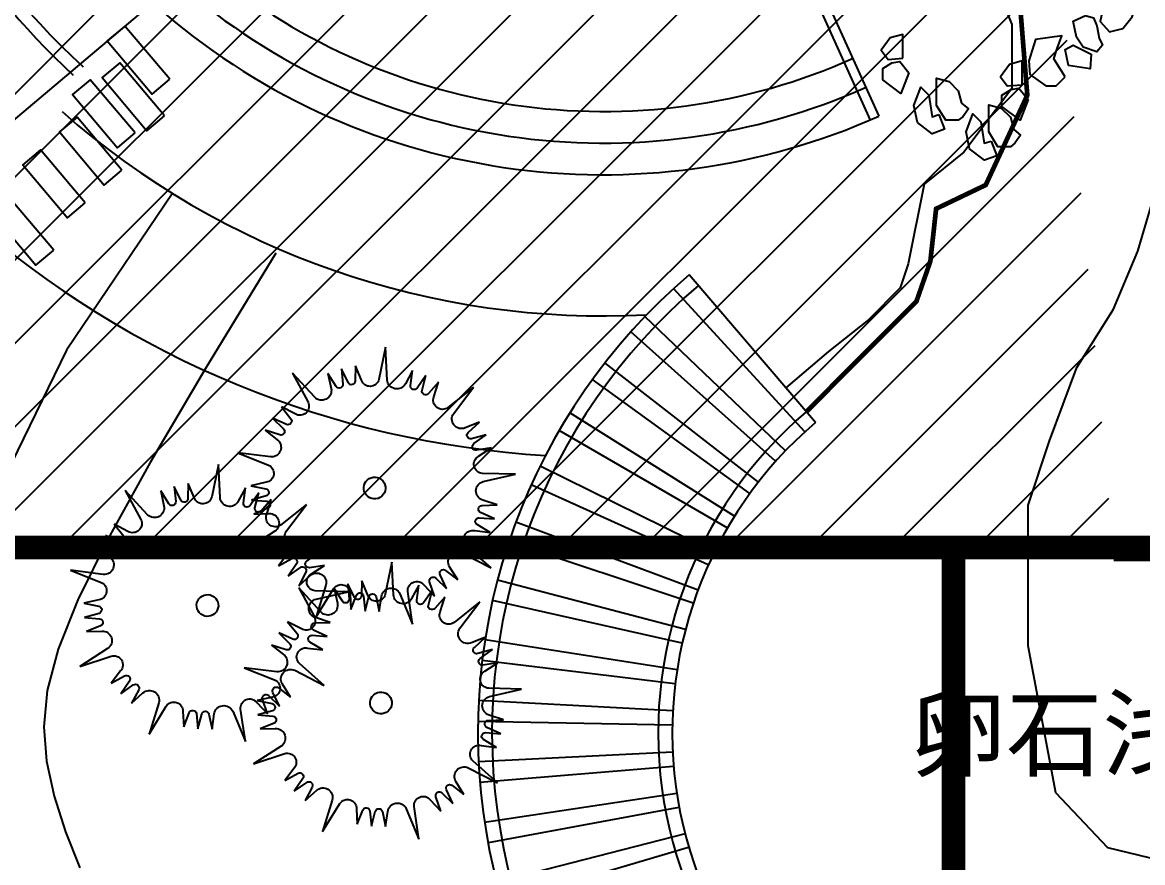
# Model space of a CAD drawing. Extents: x 116619 to 413619, y -387877 to -177877.
# Drawn here: x 253172 to 276959, y -311330 to -293480 of the extents above; entities that cross this region are included whole.
import ezdxf

# ---------------------------------------------------------------- set-up
doc = ezdxf.new("R2010")
doc.units = 0
doc.header["$LTSCALE"] = 35
doc.header["$MEASUREMENT"] = 0
doc.linetypes.add('DASH', pattern=[0.35, 0.25, -0.1])
doc.linetypes.add('DASH_200', pattern=[0.7, 0.5, -0.2])
doc.layers.get('0').update_dxf_attribs({"linetype": 'CONTINUOUS'})
for name, color, linetype in [('FU', 7, 'CONTINUOUS'), ('GUANG', 31, 'CONTINUOUS'), ('JYP', 4, 'CONTINUOUS'), ('LA-POOLS', 132, 'CONTINUOUS'), ('MIAOTU', 1, 'CONTINUOUS'), ('PUB_TEXT', 7, 'CONTINUOUS'), ('STRU-02', 4, 'CONTINUOUS'), ('TREE', 84, 'CONTINUOUS')]:
    doc.layers.add(name, color=color, linetype=linetype)
doc.styles.add('HZ', font='txt', dxfattribs={"bigfont": 'hztxt'})
doc.styles.add('HZ1', font='simhei.ttf')

# ---------------------------------------------------------------- blocks, each defined once
blk = doc.blocks.new('A$C03D54C55')
at = {"color": 2}
for p, q in [((20007.67929664078, 36036.26572680898), (20581.51638132361, 40913.45505759888)), ((20581.51638132361, 40913.45505759888), (21243.60720097339, 36047.46075893182)), ((23831.42717797009, 35762.12449720153), (24868.83638483248, 37820.421990384)), ((24868.83638483248, 37820.421990384), (24763.9285891545, 35554.84957829799)), ((25789.268171527, 35257.88118789624), (26911.38406346469, 37228.84032624942)), ((26911.38406346469, 37228.84032624942), (26546.16450391334, 34990.43940744124)), ((27530.46394066561, 34577.32186619326), (28872.17692095412, 36405.88148472441)), ((28872.17692095412, 36405.88148472441), (28251.50924062214, 34224.46093137166)), ((30588.11441811715, 32741.87878293928), (34162.69600002149, 36109.16719981661)), ((34162.69600002149, 36109.16719981661), (31542.08614926483, 31956.01553171669)), ((33341.06064880133, 30074.01665668457), (35458.81033262533, 30983.93022927741)), ((35458.81033262533, 30983.93022927741), (33922.16442337001, 29315.83450373623)), ((34516.73251093716, 28429.26793921686), (36643.23126782395, 29217.82804279629)), ((36643.23126782395, 29217.82804279629), (34924.64047758983, 27737.87206516654)), ((35413.11075462095, 26788.71018617257), (37616.29799379657, 27327.03164137475)), ((37616.29799379657, 27327.03164137475), (35738.6488630442, 26054.92404302408)), ((36575.60683967214, 23417.25936992688), (41478.34646957568, 23699.05519939278)), ((41478.34646957568, 23699.05519939278), (36801.24842241616, 22202.05198450328)), ((39176.78883034328, 18939.76966470783), (36927.41850636712, 18649.67115451221)), ((36969.61728278527, 19603.99868588406), (39176.78883034328, 18939.76966470783)), ((38948.87930315606, 16825.52579697547), (36681.06501299934, 16796.50261033466)), ((36813.01008306863, 17588.34076450311), (38948.87930315606, 16825.52579697547)), ((36445.14545894344, 15755.4197855356), (38478.91116209727, 14751.61648574297)), ((38478.91116209727, 14751.61648574297), (36222.85347694896, 14984.05512556323)), ((35168.54231369439, 12425.5005427209), (39105.39363088299, 9489.948384357383)), ((39105.39363088299, 9489.948384357383), (34560.27354374263, 11349.55806426209))]:
    blk.add_line(p, q, dxfattribs=at)
at = {"color": 3}
for p, q in [((14714.29462421057, 34878.99647990143), (14306.97715443277, 37110.12096742162)), ((14306.97715443277, 37110.12096742162), (15466.01911644064, 35160.647774401)), ((16485.583067188, 35476.87685973919), (16338.01937363406, 37740.07127391221)), ((16338.01937363406, 37740.07127391221), (17264.75044930332, 35670.04868626024)), ((9785.004657020036, 31758.9399374671), (7089.592495070479, 35863.93909037113)), ((7089.592495070479, 35863.93909037113), (10724.58433229144, 32561.95497298584)), ((12890.38005909673, 34006.79333258019), (12362.03349158764, 36250.37447386474)), ((12362.03349158764, 36250.37447386474), (13737.95133300524, 34447.41188588087)), ((7446.490645067679, 29066.46338789008), (5878.696969872195, 30705.3187787091)), ((5878.696969872195, 30705.3187787091), (7919.199031767901, 29715.28073125909)), ((6473.915076397534, 27469.89818093774), (4727.752615843201, 28917.22007372818)), ((4727.752615843201, 28917.22007372818), (6868.727484070376, 28168.8547794905)), ((5637.356835295737, 25629.36212308012), (3790.473724270414, 27008.43036183191)), ((3790.473724270414, 27008.43036183191), (6003.409953161346, 26511.70383056533)), ((4703.393575507391, 21911.3096889279), (-0.0545263298554346, 23323.34393831744)), ((-0.0545263298554346, 23323.34393831744), (4906.985249392746, 23130.40506820503)), ((2388.242904807383, 18593.26287418633), (4587.742360515404, 19146.45917238691)), ((4642.67847693467, 18345.58515793376), (2388.242904807383, 18593.26287418633)), ((2655.936070523137, 16483.68702727876), (4777.057909841358, 17286.5980701521)), ((4923.894700127566, 16497.38572804636), (2655.936070523137, 16483.68702727876)), ((3164.885160285223, 14418.99801707506), (5179.38232110464, 15460.93140700553)), ((5466.127681358164, 14549.72403640288), (3164.885160285223, 14418.99801707506)), ((2629.899951086845, 9159.553446275473), (6512.929218578327, 12165.93806503783)), ((7140.588352958264, 11101.19061870093), (2629.899951086845, 9159.553446275473)), ((7499.879427561187, 7071.26912857662), (8829.20603704115, 8908.853076408326)), ((34283.0884181748, 7323.536880772735), (32373.49905303431, 8547.175902928226)), ((33019.25510396426, 9251.108354627271), (34283.0884181748, 7323.536880772735)), ((9386.081437162007, 8330.660242956888), (7499.879427561187, 7071.26912857662)), ((9060.953505704587, 5627.310123834643), (10169.72583385344, 7605.806503495201)), ((10789.50525601424, 7095.619643827144), (9060.953505704587, 5627.310123834643)), ((32749.48982930559, 5850.429534703551), (30993.58754953872, 7285.919410638395)), ((31603.64709163886, 7807.689972289081), (32749.48982930559, 5850.429534703551)), ((10777.9876413625, 4372.812749659177), (11651.44012392109, 6465.873847838724)), ((12456.8126214114, 5952.164869766566), (10777.9876413625, 4372.812749659177)), ((31056.39013753099, 4563.812529321003), (29477.55836215589, 6192.036784473166)), ((30143.66754569316, 6640.049864104716), (31056.39013753099, 4563.812529321003)), ((13748.8709986482, -0.03740153217222542), (14790.97720858583, 4798.949930742616)), ((15956.19846660126, 4386.757580837701), (13748.8709986482, -0.03740153217222542)), ((18821.81499962468, 1530.606468147831), (18658.96206848224, 3792.752113949507)), ((19457.20856360572, 3707.783314169152), (18821.81499962468, 1530.606468147831)), ((20945.82607962719, 1427.908771707269), (20523.44200163323, 3656.230043574702)), ((21326.16237595874, 3663.790768077131), (20945.82607962719, 1427.908771707269)), ((23067.52590639674, 1570.59629712248), (22391.235586763, 3735.418553930183)), ((23338.39247919545, 3859.578108467045), (23067.52590639674, 1570.59629712248)), ((28154.1684896018, 130.4457500966964), (25867.73856463585, 4476.536288310017)), ((27025.30196966889, 4909.768416364619), (28154.1684896018, 130.4457500966964))]:
    blk.add_line(p, q, dxfattribs=at)
for centre, major_axis, ratio, start_param, end_param in [((15937.83716046516, 35441.16299944522), (388.1372554578763, 388.1372554578762), 0.99999999999999, 2.892590434588466, 5.562896493202054), ((11600.69699258052, 33594.34274289967), (-957.4439672864697, 957.44396728647), 0.9999999999999809, 1.652497768231767, 4.236519324367111), ((14174.31038875322, 34780.41613903013), (388.1372554578901, 388.13725545789), 0.9999999999999701, 3.008054038613407, 5.67836009722706), ((8559.613427787088, 31004.14435420773), (1017.668914035628, 1017.668914035628), 0.9999999999999847, 3.465839932838512, 6.04986148897383), ((7049.849363872141, 28687.02070157154), (543.2412223088583, 78.6767598054009), 0.9999999999998318, 4.232291942588258, 6.902598001202007), ((6123.629375124408, 27047.28608263453), (-388.1372554578255, 388.1372554578255), 0.9999999999999789, 2.135389412616291, 4.805695471229954), ((4914.520417460823, 24484.41434521496), (957.4439672865457, 957.4439672865454), 0.999999999999996, 3.92142579582442, 6.505447351959725), ((4249.862682471983, 20545.43642751133), (414.1720854201381, 1378.318367014293), 0.9999999999999796, 3.67048054342153, 6.25450209955685), ((4582.734684915224, 17799.95909555507), (388.1372554577881, 388.137255457788), 0.9999999999997212, 4.288853836183919, 6.959159894797629), ((4927.210105656268, 15948.48676991771), (-508.7032729704288, 206.2087248827968), 0.9999999999998354, 2.433242753064499, 5.103548811678137), ((5648.361105541961, 13208.01286029356), (-1228.409867716934, 569.5674656107337), 0.9999999999999427, 2.69752031926936, 5.281541875404657), ((7671.129941406165, 9763.346958134964), (1392.9325673747, 361.9929556447847), 0.9999999999999623, -0.8899378759119072, 1.694083680223398), ((9690.883500804834, 7874.155303062696), (388.1372554578748, 388.1372554578747), 0.9999999999999892, 4.986985536980665, 7.657291595594427), ((32077.34983072498, 8085.010676765174), (547.475350837016, 39.64591245909769), 0.9999999999998272, 0.9286357006913444, 3.598941759305084), ((11144.87045325132, 6677.269748713356), (388.1372554580927, 388.1372554580927), 0.9999999999999811, 5.10244914100656, 7.772755199620164), ((28434.9483589232, 5199.935772303026), (-1311.915416138421, 591.7583781311658), 0.9999999999999496, 4.325910999360869, 6.9099325554962), ((30646.16547268975, 6860.950048605795), (-547.8782758325888, 33.62221020728227), 0.9999999999998171, 4.088345613468833, 6.75865167208263), ((13458.84684313912, 5041.491866173048), (-957.4439672867335, 957.4439672867335), 0.9999999999999912, 3.74689287062514, 6.330914426760438), ((17222.56623098507, 3702.93543837691), (-7.148085725427763, 1439.183428914003), 0.9999999999999766, -1.513315159394842, 1.070706396740481), ((24691.36454975102, 3806.057296773826), (-1185.381084556509, 654.4230935437564), 0.9999999999999609, 4.164063790294161, 6.748085346429477), ((19984.13620983517, 3554.003231623676), (388.1372554577768, 388.1372554577767), 0.9999999999999962, 5.685117237779023, 8.355423296392733), ((21867.29803967301, 3571.740501343738), (-388.137255458171, 388.1372554581711), 0.9999999999999292, 4.229784515009523, 6.900090573623283)]:
    blk.add_ellipse(centre, major_axis=major_axis, ratio=ratio, start_param=start_param, end_param=end_param, dxfattribs=at)
at = {"color": 2}
for centre, major_axis, ratio, start_param, end_param in [((18583.80190607464, 36245.72506373213), (-1017.668914035831, 1017.668914035831), 0.9999999999999952, 1.196911905245726, 3.780933461381069), ((22578.35450282639, 36275.16131049482), (957.443967286326, 957.4439672863259), 0.9999999999999889, 2.525162394228837, 5.109183950364173), ((25312.25002691217, 35529.45944154885), (-388.1372554579132, 388.1372554579132), 0.9999999999999364, 0.7391260110211841, 3.409432069634918), ((27087.90980568844, 34902.04774407088), (-388.1372554578966, 388.1372554578967), 0.9999999999999639, 0.6236624069953924, 3.293968465609102), ((29631.99892189827, 33817.58468841738), (1369.68217098162, 441.8945436250688), 0.999999999999947, 2.542891848259051, 5.126913404394418), ((32710.92499608116, 31272.48524624284), (1334.576153672658, 228.7015326473222), 0.9999999999999747, 2.442710964224524, 5.02673252035981), ((34325.88254849648, 28943.93030425336), (-540.7888339404768, 94.06644052991854), 0.999999999999771, -0.5721839466794949, 2.098122111934228), ((35282.82438958657, 27321.93295503664), (-388.1372554580055, 388.1372554580056), 0.999999999999999, -0.0744692938021867, 2.595836764811505), ((36534.63030452188, 24855.87709564739), (-1017.668914035955, 1017.668914035955), 0.9999999999999758, -0.1993514963497172, 2.384670059785596), ((37257.26612757394, 20927.12227915856), (957.4439672868516, 957.4439672868515), 0.999999999999926, 1.128898992633824, 3.712920548769102), ((36997.62912128889, 18105.27100048825), (388.1372554580634, 388.1372554580634), 0.9999999999998797, 0.9136589362206513, 3.583964994834356), ((36688.08930202333, 16247.63858572341), (388.1372554578797, 388.1372554578795), 0.9999999999999735, 0.798195332194643, 3.468501390808378), ((36061.87811581275, 13553.88486636418), (-1017.668914035992, 1017.668914035992), 0.9999999999999977, -0.8974831971473133, 1.686538358987989), ((34090.09435492508, 10079.78271744307), (957.4439672864697, 957.4439672864696), 0.9999999999999876, 0.4307672918354402, 3.014788847970741)]:
    blk.add_ellipse(centre, major_axis=major_axis, ratio=ratio, start_param=start_param, end_param=end_param, dxfattribs=at)
at = {"extrusion": (0, 0, -1)}
blk.add_ellipse((20772.26998776448, 19854.31896274391), major_axis=(1145.512985522212, 1145.512985522212), ratio=0.9999999999999927, dxfattribs=at)
at = {"color": 2, "style": 'HZ', "flags": 1}
for tag, p, height in [('AMOUNT', (20772.26998776448, 19692.31896274409), 97.19999999995343), ('TYPE', (20772.26998776448, 19206.31896274356), 97.20000000001164), ('SCALE', (20772.26998776448, 19530.3189627442), 97.20000000001164), ('LNAME', (20772.26998776448, 19854.31896274391), 97.20000000001164), ('HNAME', (20772.26998776448, 19368.31896274438), 97.19999999995343)]:
    blk.add_attdef(tag, p, '', height=height, dxfattribs=at)
blk = doc.blocks.new('U_D0QGS')
at = {"layer": 'STRU-02', "color": 3, "xscale": 0.154678545, "yscale": 0.154678545, "zscale": 0.154678545}
blk.add_blockref('A$C03D54C55', (-2921.880306993713, -3320.268119789253), dxfattribs=at)
at = {"flags": 9}
for tag in ['YSIZE', 'XSIZE']:
    blk.add_attdef(tag, (0, 0), '', height=0.5, dxfattribs=at)
blk = doc.blocks.new('TREE1')
at = {"layer": 'TREE', "ltscale": 200}
for p, q in [((196.6270091500483, 118.3983444665791), (958.0141648878343, 4309.183757203224)), ((196.6270091422484, 118.398344505229), (-2794.456173498707, 3150.858430103224)), ((196.6270091554034, 118.3983444724581), (4336.100079659838, 1121.969704664894)), ((196.6270177267725, 118.3983442675089), (-4060.454977102112, -21.76491311425343)), ((196.6270177267143, 118.3983442675089), (-3824.565517704468, -1286.024468790623)), ((196.627009150805, 118.3983444793848), (-3452.30805945769, -2078.796603985014)), ((100.2623868038645, 255.8389014034183), (-1486.916355925845, -3794.155107475352)), ((100.2623868038645, 255.8389014034183), (-1393.429465544701, -3833.071405344759)), ((100.2623868038645, 255.8389014034183), (-246.1963523110608, -4117.909038967104)), ((196.6270091505721, 118.398344474961), (-38.03785227955086, -4134.521262015798)), ((100.2623868038645, 255.8389014034183), (423.6535145242233, -4134.935846759006)), ((100.2623868038645, 255.8389014034183), (1951.102663122234, -3762.865361598902)), ((100.2623868038645, 255.8389014034183), (1398.004664635111, -3968.052989551448)), ((196.6270091509796, 118.3983444744954), (1365.846712412254, -3977.36996708368)), ((196.6270091510378, 118.3983444746118), (2161.67729479901, -3660.61874351732)), ((196.6270091509796, 118.3983444744954), (2641.886052459246, -3369.16541660286)), ((196.6270091510378, 118.3983444744954), (3936.534364741005, -1920.102513525169)), ((196.6270091510378, 118.3983444744954), (4071.320354574767, -1650.540392562514)), ((196.6270091514452, 118.3983444737969), (518.7873531829682, -3020.630578807788)), ((196.6270091515617, 118.3983444725163), (4454.799805438844, 16.62794889882207)), ((196.6270091509796, 118.3983444744954), (3102.838756037934, -2995.494084418402))]:
    blk.add_line(p, q, dxfattribs=at)
blk.add_circle((196.6270091511542, 118.3983444746118), 4259.388779679558, dxfattribs=at)
blk = doc.blocks.new('A')
blk.add_lwpolyline([(200, -600), (200, 600), (-200, 600), (-200, -600)], close=True)

msp = doc.modelspace()

# ---------------------------------------------------------------- hatches: boundary and pattern name
h = msp.add_hatch()
h.set_pattern_fill('ANSI31', color=256, scale=10000, style=0)
h.set_pattern_definition([(45, (0, 0), (-883.8834764831844, 883.8834764831845), [])])
h.paths.add_polyline_path([(236966.8906804842, -300379.5818405207), (245580.5499667004, -300379.5818405207), (245580.5499667004, -304519.5818405207), (236966.8906804842, -304519.5818405207)], flags=16)
h.paths.add_polyline_path([(279020.709975531, -268289.8483860219), (276120.1891458838, -268289.8483860219), (276120.1891458839, -274089.8483860238), (279020.7099755313, -274089.8483860237)], flags=16)
edge = h.paths.add_edge_path()
edge.add_line((276340.9290412129, -304679.5818405189), (279040.4866071889, -304679.5818405187))
edge.add_line((279040.4866071889, -304679.5818405187), (279040.4866071665, -268279.5818404977))
edge.add_line((279040.4866071665, -268279.5818404977), (241440.4866197506, -268278.8939743255))
edge.add_line((241440.4866197506, -268278.8939743255), (241524.684223327, -282103.403305457))
edge.add_line((241531.6832244877, -282103.403305457), (234940.5499667004, -282103.403305457))
edge.add_line((235090.5499667004, -293152.9041258792), (235090.5499667004, -282103.403305457))
edge.add_arc((239503.4084698582, -290819.1292220159), 5009.883529452485, 208.6992558960674, 240.9000647453393, ccw=False)
edge.add_line((236940.5499667004, -304633.6736457556), (279040.4866071889, -304633.673645753))
edge.add_line((273040.9657775193, -270679.5818404977), (275720.189145884, -270679.5818404977))
edge.add_line((273040.9657775193, -270679.5818404977), (273040.9657775193, -268261.1876349944))

# ---------------------------------------------------------------- linework, layer by layer
at = {"linetype": 'DASH_200', "const_width": 500}
for points in [[(276340.9290412129, -304679.5818405189), (279040.4866071889, -304679.5818405187), (279040.4866071665, -268279.5818404977), (279040.4866071665, -268279.5818404977), (241440.4866197506, -268278.8939743255), (241524.684223327, -282103.403305457)], [(236940.5499667004, -304633.6736457556), (279040.4866071889, -304633.673645753)]]:
    msp.add_lwpolyline(points, dxfattribs=at)
at = {"linetype": 'DASH', "const_width": 500}
msp.add_lwpolyline([(272944.4082115657, -313831.2263621567), (272944.4082115657, -304717.6642136428)], dxfattribs=at)
at = {"layer": 'FU'}
for p, q in [((268212.4770759805, -288975.1128013149), (271174.533714759, -295554.9938764988)), ((268394.8498605082, -288893.0142784129), (271356.9064992866, -295472.8953535968)), ((258534.3296888863, -290870.3089360797), (248457.1565018782, -299376.3248446839))]:
    msp.add_line(p, q, dxfattribs=at)
for centre, radius, start, end in [((265388.4834138466, -282562.9878114459), 16396.80000000072, 45.28982892688471, 227.2247948200367), ((265388.4834138466, -282562.9878114459), 16128.00000000008, 155.4484845212665, 227.3430335519118), ((265507.0132819769, -282335.6902480163), 13036.8, 229.4897436293371, 261.5474041721797), ((265507.0132819769, -282335.6902480163), 13708.8, 229.0289840947538, 261.5424697513931), ((265507.0132819769, -282335.6902480163), 14380.8, 228.6117856815375, 261.5379964920431), ((265507.0132819769, -282335.6902480163), 13036.8, 261.5378853853445, 294.0326460513733), ((265507.0132819769, -282335.6902480163), 13708.8, 261.5332427481755, 294.0171124781403), ((265507.0132819769, -282335.6902480163), 17380.8, 228.6117856815375, 273.0335761534417), ((265507.0132819769, -282335.6902480163), 14380.8, 261.5290340028391, 294.0030306598958), ((265507.0132819769, -282335.6902480163), 20380.8, 228.6117856815375, 266.549901078487)]:
    msp.add_arc(centre, radius, start, end, dxfattribs=at)
at = {"layer": 'GUANG'}
for p, q in [((270011.7491077039, -301981.5188099137), (267332.7393084186, -298840.0760179911)), ((269783.4825591675, -302176.1836059585), (267000.7773568763, -299133.2539354889)), ((269373.610744526, -302584.2100708205), (266390.2302874216, -299730.2308544049)), ((269166.2321517983, -302800.9913414107), (266089.6661805277, -300055.5203350622)), ((268799.7898410635, -303248.4290838592), (265542.7160034346, -300711.2601230246)), ((268615.4316209381, -303485.0977270534), (265276.6403588907, -301065.3163049528)), ((268296.1868391853, -303967.3458683564), (264798.9112117761, -301773.0761708198)), ((268136.7446963254, -304221.4682858639), (264570.060011953, -302152.2583920804)), ((267867.9801494786, -304733.5680015666), (264166.4642516993, -302904.7606366248)), ((267735.093583406, -305002.5311227518), (263977.190710279, -303305.169871156)), ((267519.5729030733, -305539.2166329101), (263651.8784006261, -304094.6767216182)), ((267414.6083496457, -305820.2547842765), (263504.1287651624, -304512.1956718476)), ((267254.5476754608, -306376.007500009), (263260.4450027433, -305330.5888473287)), ((267178.5844561931, -306666.2308438653), (263155.7385419332, -305760.9242811967)), ((267075.6296478616, -307235.3361134818), (262996.1890595791, -306599.7884706948)), ((267029.4488715576, -307531.7603633347), (262935.6024410431, -307038.5153677898)), ((266984.658584945, -308108.3662345235), (262861.8278420167, -307889.2247625144)), ((266968.7351157722, -308407.9433416763), (262845.9840612181, -308331.8318153169)), ((266982.5699170218, -308986.1207355069), (262858.7429493477, -309185.6388055157)), ((266997.0674916171, -309285.7702313039), (262887.8049235067, -309627.5748079396)), ((267069.3851212895, -309859.5739093188), (262986.9661026682, -310475.6999321316)), ((267114.1546650983, -310156.214580752), (263060.6349955346, -310912.4205783164)), ((267244.2115009784, -310719.7442781971), (263245.1788187122, -311746.1428000833)), ((267318.7926611449, -311010.3258511653), (263362.6971134021, -312173.1574122359))]:
    msp.add_line(p, q, dxfattribs=at)
for points in [[(276734.5908197369, -293365.6128507499), (276806.7494233213, -293172.6586771123), (276565.5646422151, -292786.9933105446), (276180.1242790818, -292883.6952484045), (276060.0230665226, -293462.4995046332), (276252.912709821, -293679.3990949206), (276541.9938831627, -293606.8734675888)], [(275987.7998370677, -293551.4789099526), (276036.1583967078, -293816.6970291194), (276108.5326777063, -293961.3326727264), (275988.1541647054, -294106.0914611164), (275698.9669525232, -294009.8205253948), (275554.26460726, -293792.8901494872), (275481.7670823243, -293455.3465112504), (275746.7228957266, -293334.6101052873), (275915.4119507056, -293382.7285259068)], [(271866.1085368712, -294241.872270029), (271865.7850196883, -293735.485890884), (271600.7983958293, -293807.9961248301), (271408.2168655377, -294073.3714809585), (271552.9038045164, -294266.1871175785)], [(275313.8655128572, -294637.0235816892), (275072.6789308283, -294251.3582162708), (275144.8221281283, -294034.2893033456), (275241.0290644523, -293768.9788250159), (274686.9150505122, -293841.6737749856), (274542.6440600846, -294299.9230335671), (274566.9234765265, -294589.2712854072), (274904.3922211528, -294830.1932569705), (275121.2359627895, -294830.0547211021)], [(275867.7158296034, -294154.3945977595), (275843.8233542908, -294467.8883745093), (275385.9915029481, -294395.8399306238), (275313.4957789332, -294058.2962912377), (275482.0905995071, -293961.7328903954)], [(271994.2968072947, -294555.2655797582), (271825.9158632159, -294989.4187989905), (271440.229010094, -294700.3014410324), (271440.0749557018, -294459.1672743838), (271632.748919474, -294338.4737408664), (271801.3917577099, -294314.2512501813)], [(274398.403882226, -294806.4017707221), (274398.080365045, -294300.0153915789), (274133.093741186, -294372.525625525), (273940.5122108944, -294637.9009816535), (274085.1991498731, -294830.7166182715)], [(273115.7194074597, -295196.8390946332), (273260.3583287727, -295317.313821096), (273139.9970229771, -295486.1873476226), (273043.6686436404, -295558.5898301713), (272778.6358030401, -295558.759152811), (272585.6845367141, -295245.4039119277), (272585.499669753, -294956.040266702), (272585.3148027919, -294666.6766214781), (272850.3938601315, -294738.8482101448), (273043.2680971473, -294931.6330611408)], [(272633.9950786904, -295438.2811209392), (272754.6644974947, -295751.6825408265), (272489.6932799201, -295848.3075140603), (272176.3190847747, -295607.3701491114), (272103.8061535545, -295245.711771585), (272248.1233586092, -294859.8001177534), (272416.8876419738, -295028.4889294058), (272489.4621962197, -295486.6029575262)], [(274526.5921526514, -295119.7950804513), (274358.2112085726, -295553.9482996855), (273972.5243554506, -295264.8309417255), (273972.3703010585, -295023.6967750788), (274165.0442648288, -294903.0032415595), (274333.6871030647, -294878.7807508744)], [(273742.6165592596, -296000.4627928641), (273863.2859780639, -296313.8642127514), (273598.3147604894, -296410.4891859852), (273284.9405653439, -296169.5518210363), (273212.4276341237, -295807.8934435099), (273356.7448391784, -295421.9817896783), (273525.509122543, -295590.6706013307), (273598.083676789, -296048.7846294511)], [(274224.340888029, -295759.0207665581), (274368.979809342, -295879.4954930209), (274248.6185035463, -296048.3690195475), (274152.2901242096, -296120.7715020962), (273887.2572836094, -296120.9408247359), (273694.3060172834, -295807.5855838526), (273694.1211503204, -295518.2219386268), (273693.9362833612, -295228.8582934029), (273959.0153407007, -295301.0298820697), (274151.8895777166, -295493.8147330657)]]:
    msp.add_lwpolyline(points, close=True, dxfattribs=at)
for radius, end in [(12784.70968538374, 248.4870817137589), (12484.70968538374, 248.4870817137613), (8956.059019659659, 248.4870817137576), (8656.05901965966, 248.4870817137641)]:
    msp.add_arc((275628.5156530998, -308567.8145310584), radius, 130.4574116152092, end, dxfattribs=at)
at = {"layer": 'JYP'}
for points in [[(256366.1236117445, -297100.3345774888), (254108.5217657332, -300442.9543189971), (252672.0821060684, -303382.8971638167), (251918.9863200849, -305968.8024672313), (251720.1475894294, -308236.3816781626), (251946.4790957449, -310221.3462455301), (252468.8940206747, -311959.4076182556)], [(258553.0354460756, -298383.1130772186), (257061.6341930858, -300833.5715245784), (255884.499916187, -302831.4745077013), (254990.6581427317, -304445.690924268), (254349.1344000708, -305745.0896719538), (253928.9542155552, -306798.5396484409), (253699.1431165338, -307674.9097514029), (253628.7266303593, -308443.0688785205), (253686.7302843788, -309171.8859274687), (253844.7597880026, -309916.5240799183), (254084.7415788362, -310677.3236534872), (254391.1822765462, -311440.9192497869)]]:
    msp.add_lwpolyline(points, dxfattribs=at)
at = {"layer": 'LA-POOLS'}
for points in [[(278882.3762538414, -311662.2496948764), (276219.4115579445, -311014.0166771729), (275114.6803106442, -309844.8380454388), (274528.2246618364, -306725.5253495462), (274526.3146205824, -303735.8267272897), (274980.0244359784, -302370.6711607035), (275563.4904544465, -300810.454715699), (276341.9843385629, -299575.0791776888), (276860.7166859582, -298339.872901177), (277314.3019350097, -296779.7394336425), (277311.8936199192, -293010.1159813423), (276466.1765049249, -290670.8907627221), (275165.6266595926, -287941.9935507998), (274053.3720754422, -287230.1972113736), (272817.6497319601, -286881.6337988004)], [(271592.7450767495, -289768.4503909908), (271891.6346650496, -289887.9966477286), (272737.8510707002, -290226.4560911004), (273330.5000459179, -291242.0776703171), (273839.4199208766, -292681.7528284248), (274178.9603391383, -293527.5360774696), (274179.8260134757, -294882.5358009413), (273164.691895159, -296238.1846204475), (272319.1252244152, -296916.7249695268), (271981.2075462379, -298610.941202119), (271812.5321287438, -299119.0490681585), (271135.9647846371, -299796.4814477284), (270290.3981138952, -300475.0217968076), (269385.2751373425, -301246.907036921)]]:
    msp.add_lwpolyline(points, dxfattribs=at)
at = {"layer": 'LA-POOLS', "const_width": 100}
msp.add_lwpolyline([(269817.0843116604, -301753.2522613779), (271042.6974112019, -300522.7625090592), (272154.7846898418, -299411.5453296937), (272451.3221227489, -298559.6428354215), (272574.2082703765, -297439.8919900153), (273627.6839454304, -296934.9814244974), (274510.6548717525, -295028.2384799384), (274341.7842101008, -292929.5566678941), (274215.8780401181, -291049.0964260641), (273301.0703258533, -290118.4111722782), (271984.5091327392, -289438.8758059163), (271529.6366826165, -288984.2133821882), (271424.1477893703, -288628.7305021994)], dxfattribs=at)

# ---------------------------------------------------------------- block references
at = {"layer": 'MIAOTU', "linetype": 'ByBlock', "xscale": 1.229696522898113, "yscale": 1.229696522898113, "zscale": 1.229696522898113, "rotation": 40.16729343385874}
for p in [(255638.3466405136, -294280.2945690118), (255527.03724524, -295058.7824363528), (254900.9578494628, -295420.2501237077), (254622.6843612716, -296212.6679459024), (253842.4400149128, -296911.0481149172), (253172.4264844274, -297915.3016469562)]:
    msp.add_blockref('A', p, dxfattribs=at)
at = {"layer": 'TREE', "xscale": -0.9216, "yscale": 0.9216, "zscale": 0.9216, "rotation": 356.0949266137707}
for p in [(260935.2362067807, -303161.8640418064), (257385.7857994412, -305657.0907251143), (261068.8668400093, -307726.7096206169)]:
    msp.add_blockref('U_D0QGS', p, dxfattribs=at)
at = {"layer": 'TREE', "ltscale": 200, "xscale": 0.5789690721649484, "yscale": 0.5789690721649484, "zscale": 0.5789690721649484, "rotation": 239.6230468437757}
msp.add_blockref('TREE1', (258762.9976216205, -314246.64337032), dxfattribs=at)

# ---------------------------------------------------------------- texts
at = {"layer": 'PUB_TEXT', "style": 'HZ1'}
msp.add_text('卵石浅滩', height=1500, dxfattribs=at).set_placement((272016.2673102821, -309338.9880322212))

doc.saveas('drawing.dxf')
